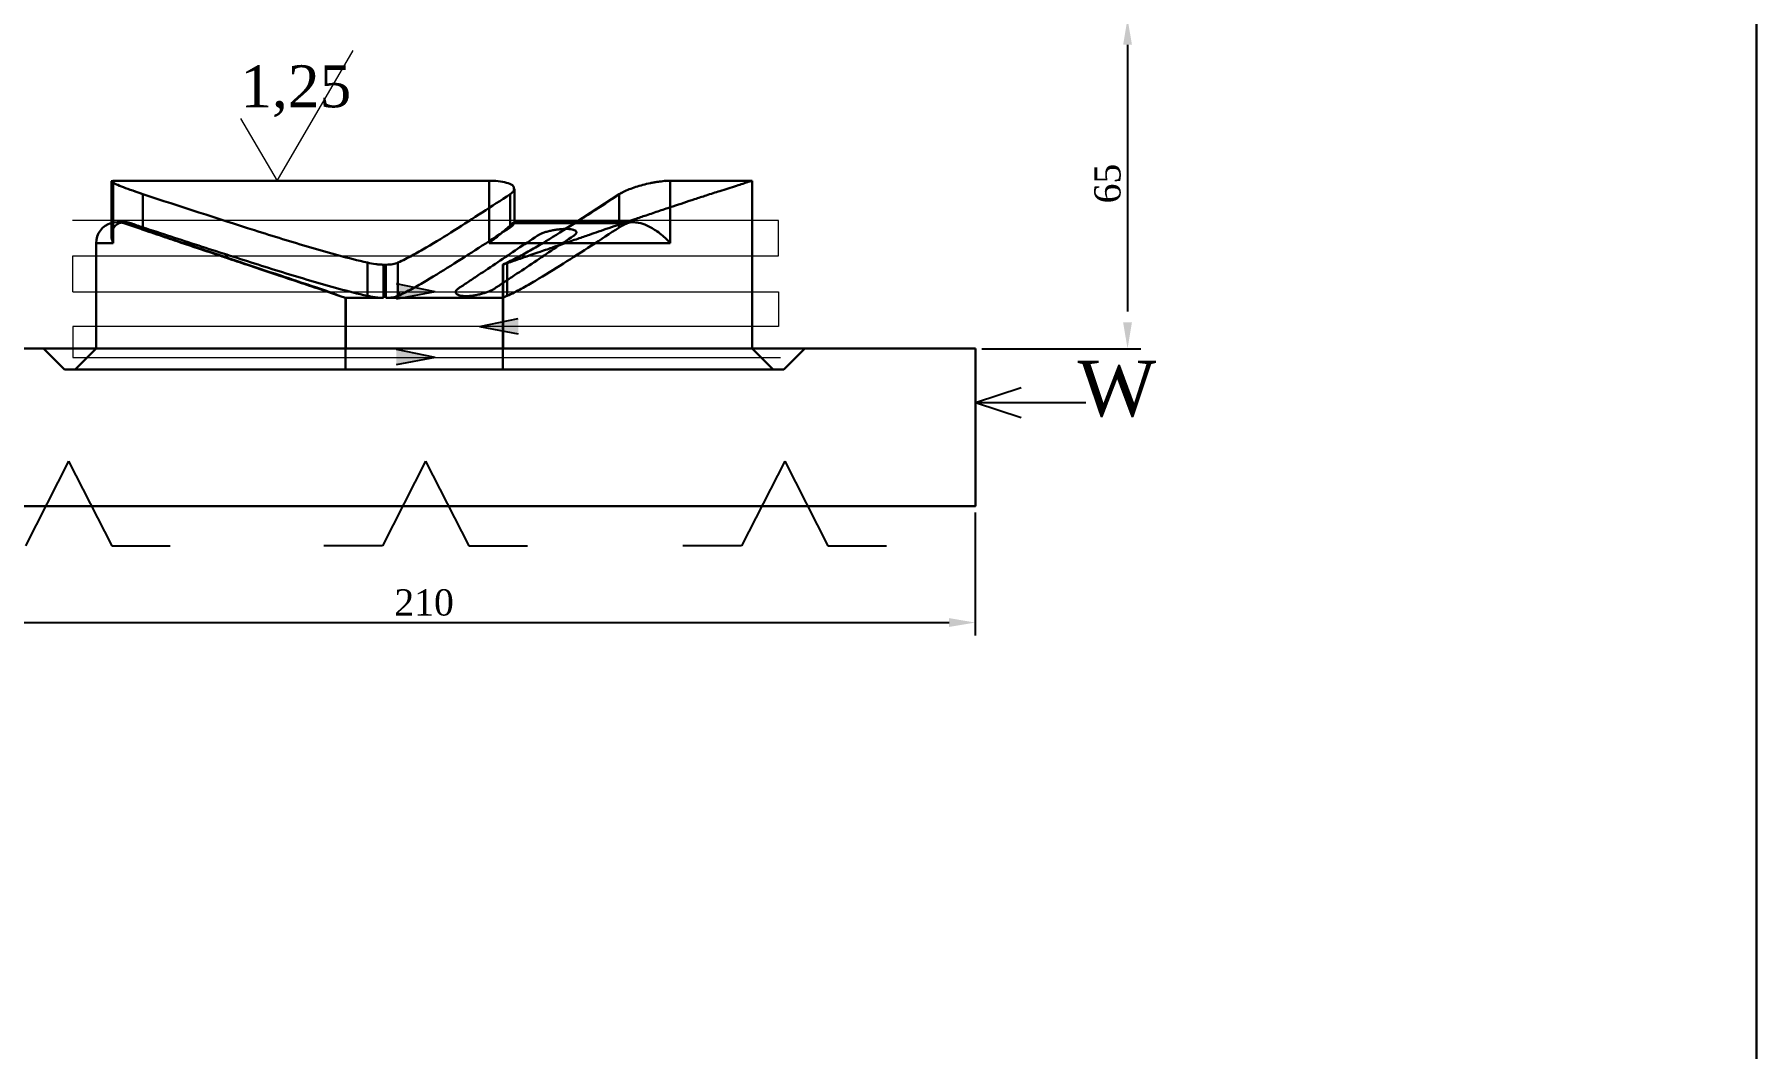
# Model space of a CAD drawing. Header units: millimetres. Extents: x 1211 to 2263, y 788 to 1530.
# Drawn here: x 2097.4 to 2261.4, y 1341.1 to 1437.7 of the extents above; entities that cross this region are included whole.
import ezdxf

# ---------------------------------------------------------------- set-up
doc = ezdxf.new("R2010")
doc.units = ezdxf.units.MM
doc.linetypes.add('DASHEDX2', pattern=[38.1, 25.4, -12.7])
doc.linetypes.add('HIDDEN', pattern=[1.905, 1.27, -0.635])
for name, color, linetype, lineweight in [('chi tiet', 7, 'Continuous', 30), ('coban', 7, 'Continuous', 35), ('duongchaydao', 220, 'Continuous', 0), ('duongkichthuoc', 7, 'Continuous', 0), ('dậm', 5, 'Continuous', 25), ('phancat', 86, 'Continuous', 30)]:
    doc.layers.add(name, color=color, linetype=linetype, lineweight=lineweight)
doc.styles.get("Standard").update_dxf_attribs({"font": 'times.ttf'})
doc.dimstyles.new('ISO-25', dxfattribs={"dimtxt": 2.5, "dimasz": 2.5, "dimexe": 1.25, "dimexo": 0.625, "dimtad": 1, "dimtoh": 1, "dimtxsty": 'Standard', "dimcen": 2.5, "dimadec": 0, "dimazin": 0, "dimtfac": 1, "dimtmove": 0, "dimatfit": 3, "dimfxl": 1, "dimarcsym": 0})

# ---------------------------------------------------------------- blocks, each defined once
blk = doc.blocks.new('*D20')
at = {"layer": 'Defpoints', "color": 0, "linetype": 'DASHEDX2', "transparency": 16777216}
for p in [(2194.94, 1439.21), (2187, 1407.76), (2201.5, 1407.76)]:
    blk.add_point(p, dxfattribs=at)
at = {"layer": 'duongkichthuoc', "color": 0, "linetype": 'DASHEDX2', "lineweight": -2, "transparency": 16777216}
for p, q in [((2195.57, 1439.21), (2202.75, 1439.21)), ((2201.5, 1436.71), (2201.5, 1410.26)), ((2187.63, 1407.76), (2202.75, 1407.76))]:
    blk.add_line(p, q, dxfattribs=at)
at = {"layer": 'duongkichthuoc', "color": 0, "linetype": 'DASHEDX2', "transparency": 16777216}
for points in [[(2201.08, 1436.71), (2201.92, 1436.71), (2201.5, 1439.21)], [(2201.08, 1410.26), (2201.92, 1410.26), (2201.5, 1407.76)]]:
    blk.add_solid(points, dxfattribs=at)
at = {"layer": 'duongkichthuoc', "color": 0, "linetype": 'DASHEDX2', "transparency": 16777216, "insert": (2199.6, 1423.49), "char_height": 2.5, "attachment_point": 5, "rotation": 90}
blk.add_mtext('65', dxfattribs=at)
blk = doc.blocks.new('*D25')
at = {"layer": 'Defpoints', "color": 0, "transparency": 16777216}
for p in [(2082, 1392.76), (2187, 1392.76), (2187, 1381.67)]:
    blk.add_point(p, dxfattribs=at)
at = {"layer": 'duongkichthuoc', "color": 0, "lineweight": -2, "transparency": 16777216}
for p, q in [((2082, 1392.14), (2082, 1380.42)), ((2187, 1392.14), (2187, 1380.42)), ((2084.5, 1381.67), (2184.5, 1381.67))]:
    blk.add_line(p, q, dxfattribs=at)
at = {"layer": 'duongkichthuoc', "color": 0, "transparency": 16777216}
for points in [[(2084.5, 1382.09), (2084.5, 1381.25), (2082, 1381.67)], [(2184.5, 1382.09), (2184.5, 1381.25), (2187, 1381.67)]]:
    blk.add_solid(points, dxfattribs=at)
at = {"layer": 'duongkichthuoc', "color": 0, "transparency": 16777216, "insert": (2134.5, 1383.57), "char_height": 2.5, "attachment_point": 5}
blk.add_mtext('210', dxfattribs=at)

msp = doc.modelspace()

# ---------------------------------------------------------------- hatches: boundary and pattern name
at = {"linetype": 'Continuous'}
h = msp.add_hatch(color=7, dxfattribs=at)
h.paths.add_polyline_path([(2131.857, 1413.209), (2131.852, 1412.468), (2135.56, 1413.182)])
h.paths.add_polyline_path([(2131.857, 1413.923), (2131.857, 1413.209), (2135.56, 1413.182)])
h = msp.add_hatch(color=7, dxfattribs=at)
h.paths.add_polyline_path([(2143.467, 1409.908), (2143.473, 1409.167), (2139.764, 1409.881)])
h.paths.add_polyline_path([(2143.467, 1410.622), (2143.467, 1409.908), (2139.764, 1409.881)])
h = msp.add_hatch(color=7, dxfattribs=at)
h.paths.add_polyline_path([(2131.857, 1406.955), (2131.852, 1406.214), (2135.56, 1406.928)])
h.paths.add_polyline_path([(2131.857, 1407.669), (2131.857, 1406.955), (2135.56, 1406.928)])

# ---------------------------------------------------------------- linework, layer by layer
at = {"color": 7, "linetype": 'Continuous'}
for p, q in [((2135.56, 1413.182), (2131.857, 1413.923)), ((2135.56, 1413.182), (2131.852, 1412.468)), ((2139.764, 1409.881), (2143.467, 1410.622)), ((2139.764, 1409.881), (2143.473, 1409.167)), ((2135.56, 1406.928), (2131.857, 1407.669)), ((2135.56, 1406.928), (2131.852, 1406.214))]:
    msp.add_line(p, q, dxfattribs=at)
at = {"color": 7, "linetype": 'HIDDEN', "lineweight": 18}
msp.add_line((2132.113, 1413.065), (2132.113, 1412.972), dxfattribs=at)
at = {"layer": 'chi tiet'}
for p, q in [((2104.881, 1423.763), (2104.881, 1417.813)), ((2165.753, 1407.763), (2165.753, 1423.763)), ((2103.253, 1417.813), (2103.253, 1407.763)), ((2104.881, 1417.813), (2103.253, 1417.813)), ((2082.003, 1407.763), (2187.003, 1407.763))]:
    msp.add_line(p, q, dxfattribs=at)
msp.add_lwpolyline([(2261.411, 787.922), (1211.411, 787.922), (1211.411, 1530.422), (2261.411, 1530.422)], close=True, dxfattribs=at)
msp.add_lwpolyline([(2187.003, 1407.763), (2187.003, 1392.763), (2082.003, 1392.763), (2082.003, 1407.763)], dxfattribs=at)
for points, knots in [([(2104.881, 1423.763), (2105.487, 1423.764), (2106.245, 1423.763), (2107.604, 1423.763), (2108.094, 1423.763), (2108.885, 1423.763), (2109.158, 1423.763), (2109.724, 1423.763), (2110.017, 1423.763), (2111.514, 1423.763), (2112.829, 1423.763), (2114.97, 1423.763), (2115.712, 1423.763), (2116.869, 1423.763), (2117.262, 1423.763), (2118.062, 1423.763), (2118.466, 1423.763), (2120.508, 1423.763), (2122.208, 1423.763), (2124.858, 1423.763), (2125.758, 1423.763), (2127.133, 1423.763), (2127.596, 1423.763), (2128.522, 1423.763), (2128.985, 1423.763), (2131.306, 1423.763), (2133.174, 1423.763), (2135.992, 1423.763), (2136.935, 1423.763), (2138.824, 1423.763), (2139.761, 1423.763), (2140.692, 1423.763)], [0, 0, 0, 0, 0.125, 0.125, 0.1875, 0.1875, 0.21875, 0.21875, 0.25, 0.25, 0.375, 0.375, 0.4375, 0.4375, 0.46875, 0.46875, 0.5, 0.5, 0.625, 0.625, 0.6875, 0.6875, 0.71875, 0.71875, 0.75, 0.75, 0.875, 0.875, 0.9375, 0.9375, 1, 1, 1, 1]), ([(2143.05, 1422.998), (2143.059, 1423.06), (2143.082, 1423.236), (2142.713, 1423.475), (2142.027, 1423.675), (2141.287, 1423.755), (2140.826, 1423.761), (2140.692, 1423.763)], [0, 0, 0, 0, 0.1411218, 0.4054319, 0.6594939, 0.9015111, 1, 1, 1, 1]), ([(2142.003, 1415.763), (2142.194, 1415.829), (2142.791, 1416.037), (2143.71, 1416.354), (2144.7, 1416.696), (2145.508, 1416.976), (2146.187, 1417.211), (2146.952, 1417.476), (2147.923, 1417.813), (2149.076, 1418.212), (2150.164, 1418.588), (2151.151, 1418.928), (2152.099, 1419.254), (2153.002, 1419.563), (2153.829, 1419.845), (2154.675, 1420.133), (2155.715, 1420.485), (2156.922, 1420.891), (2158.121, 1421.292), (2159.233, 1421.66), (2160.292, 1422.008), (2161.437, 1422.382), (2162.766, 1422.812), (2164.131, 1423.249), (2165.158, 1423.575), (2165.657, 1423.733), (2165.754, 1423.763)], [0, 0, 0, 0, 0.0241236, 0.0756599, 0.1164451, 0.1494305, 0.1780265, 0.2024566, 0.2463768, 0.3009547, 0.3485528, 0.3841919, 0.4259455, 0.4685916, 0.4984319, 0.5305378, 0.5755104, 0.6298025, 0.682999, 0.7268552, 0.7700168, 0.8164275, 0.8709929, 0.9373338, 0.9879254, 1, 1, 1, 1]), ([(2157.936, 1423.763), (2157.773, 1423.763), (2157.591, 1423.754), (2157.291, 1423.727), (2157.186, 1423.716), (2156.97, 1423.689), (2156.86, 1423.674), (2156.635, 1423.639), (2156.521, 1423.62), (2156.287, 1423.578), (2156.167, 1423.554), (2155.812, 1423.48), (2155.575, 1423.425), (2155.102, 1423.301), (2154.874, 1423.235), (2154.437, 1423.095), (2154.225, 1423.02), (2153.84, 1422.869), (2153.663, 1422.792), (2153.344, 1422.635), (2153.205, 1422.557), (2153.088, 1422.48)], [0, 0, 0, 0, 0.125, 0.125, 0.1875, 0.1875, 0.25, 0.25, 0.3125, 0.3125, 0.375, 0.375, 0.5, 0.5, 0.625, 0.625, 0.75, 0.75, 0.875, 0.875, 1, 1, 1, 1]), ([(2157.936, 1423.763), (2159.193, 1423.763), (2160.301, 1423.763), (2161.751, 1423.763), (2162.199, 1423.763), (2162.816, 1423.763), (2163.013, 1423.763), (2163.387, 1423.763), (2163.566, 1423.763), (2164.402, 1423.763), (2164.904, 1423.763), (2165.41, 1423.763), (2165.538, 1423.763), (2165.71, 1423.763), (2165.753, 1423.763), (2165.753, 1423.763)], [0, 0, 0, 0, 0.25, 0.25, 0.375, 0.375, 0.4375, 0.4375, 0.5, 0.5, 0.75, 0.75, 0.875, 0.875, 1, 1, 1, 1]), ([(2159.294, 1423.763), (2159.166, 1423.763), (2158.746, 1423.763), (2158.268, 1423.763), (2157.936, 1423.763)], [0, 0, 0, 0, 0.3039484, 1, 1, 1, 1]), ([(2104.726, 1423.715), (2104.726, 1423.715), (2104.673, 1423.699), (2104.859, 1423.58), (2105.293, 1423.365), (2106.037, 1423.069), (2106.887, 1422.76), (2107.477, 1422.563), (2107.725, 1422.48)], [0, 0, 0, 0, 0.0009735, 0.2012039, 0.4049684, 0.617209, 0.8389243, 1, 1, 1, 1]), ([(2129.095, 1415.957), (2128.186, 1416.164), (2127.283, 1416.394), (2125.486, 1416.88), (2124.591, 1417.137), (2121.912, 1417.926), (2120.133, 1418.478), (2114.805, 1420.16), (2111.264, 1421.319), (2107.725, 1422.48)], [0, 0, 0, 0, 0.125, 0.125, 0.25, 0.25, 0.5, 0.5, 1, 1, 1, 1]), ([(2142.696, 1422.48), (2140.926, 1421.318), (2139.156, 1420.161), (2136.492, 1418.478), (2135.603, 1417.926), (2134.263, 1417.137), (2133.816, 1416.88), (2132.917, 1416.394), (2132.466, 1416.164), (2132.011, 1415.957)], [0, 0, 0, 0, 0.5, 0.5, 0.75, 0.75, 0.875, 0.875, 1, 1, 1, 1]), ([(2142.696, 1422.48), (2142.858, 1422.601), (2143.096, 1422.779), (2143.061, 1422.945), (2143.05, 1422.998)], [0, 0, 0, 0, 0.6792727, 1, 1, 1, 1]), ([(2153.088, 1422.48), (2151.322, 1421.307), (2149.554, 1420.133), (2147.775, 1419.04), (2147.774, 1419.04)], [0, 0, 0, 0, 0.9998379, 1, 1, 1, 1]), ([(2142.403, 1415.957), (2142.855, 1416.177), (2143.758, 1416.616), (2145.545, 1417.651), (2147.283, 1418.715), (2148.568, 1419.552), (2148.969, 1419.813)], [0, 0, 0, 0, 0.203535, 0.4073088, 0.8154164, 1, 1, 1, 1]), ([(2129.095, 1415.957), (2129.363, 1415.896), (2129.628, 1415.848), (2130.02, 1415.798), (2130.15, 1415.785), (2130.4, 1415.768), (2130.522, 1415.763), (2130.64, 1415.763)], [0, 0, 0, 0, 0.5, 0.5, 0.75, 0.75, 1, 1, 1, 1]), ([(2130.867, 1415.763), (2131.108, 1415.763), (2131.325, 1415.78), (2131.614, 1415.831), (2131.705, 1415.852), (2131.869, 1415.9), (2131.944, 1415.927), (2132.011, 1415.957)], [0, 0, 0, 0, 0.5, 0.5, 0.75, 0.75, 1, 1, 1, 1])]:
    msp.add_open_spline(points, degree=3, knots=knots, dxfattribs=at)
at = {"layer": 'coban'}
for p, q in [((2142.009, 1415.767), (2142.003, 1407.763)), ((2127.003, 1412.597), (2127.003, 1407.763))]:
    msp.add_line(p, q, dxfattribs=at)
at = {"layer": 'duongchaydao'}
for p, q in [((2168.247, 1419.958), (2101.016, 1419.958)), ((2168.247, 1416.598), (2168.247, 1419.958)), ((2101.045, 1413.182), (2101.045, 1416.598)), ((2101.045, 1416.598), (2168.247, 1416.598)), ((2101.045, 1413.182), (2168.268, 1413.182)), ((2168.268, 1413.182), (2168.268, 1409.881)), ((2168.268, 1409.881), (2101.045, 1409.881)), ((2101.045, 1409.881), (2101.045, 1406.928)), ((2101.045, 1406.928), (2168.442, 1406.928))]:
    msp.add_line(p, q, dxfattribs=at)
at = {"layer": 'duongkichthuoc'}
for p, q in [((2120.498, 1423.763), (2127.755, 1436.181)), ((2117.015, 1429.687), (2120.498, 1423.763))]:
    msp.add_line(p, q, dxfattribs=at)
at = {"layer": 'dậm'}
for p, q in [((2187.003, 1402.628), (2191.352, 1404.066)), ((2187.003, 1402.628), (2197.515, 1402.628)), ((2187.003, 1402.628), (2191.352, 1401.19)), ((2100.632, 1397.054), (2096.518, 1388.97)), ((2100.632, 1397.054), (2104.747, 1388.97)), ((2134.643, 1397.054), (2130.528, 1388.97)), ((2134.643, 1397.054), (2138.757, 1388.97)), ((2168.849, 1397.054), (2164.735, 1388.97)), ((2168.849, 1397.054), (2172.963, 1388.97)), ((2104.747, 1388.97), (2110.324, 1388.97)), ((2130.528, 1388.97), (2124.951, 1388.97)), ((2138.757, 1388.97), (2144.334, 1388.97)), ((2164.735, 1388.97), (2159.157, 1388.97)), ((2172.963, 1388.97), (2178.54, 1388.97))]:
    msp.add_line(p, q, dxfattribs=at)
at = {"layer": 'phancat'}
for p, q in [((2104.881, 1423.763), (2104.726, 1423.715)), ((2104.881, 1417.813), (2104.881, 1423.763)), ((2140.692, 1423.763), (2140.692, 1417.813)), ((2140.692, 1417.813), (2140.692, 1423.763)), ((2157.936, 1417.813), (2157.936, 1423.763)), ((2157.936, 1423.763), (2157.936, 1417.813)), ((2104.725, 1423.715), (2104.725, 1418.551)), ((2107.725, 1422.48), (2106.835, 1422.785)), ((2107.725, 1422.48), (2107.725, 1419.315)), ((2142.696, 1419.315), (2142.696, 1422.48)), ((2143.098, 1422.998), (2143.098, 1423.001)), ((2143.098, 1419.777), (2143.098, 1422.998)), ((2148.969, 1419.813), (2153.088, 1422.48)), ((2153.088, 1422.48), (2153.67, 1422.784)), ((2153.088, 1422.48), (2153.088, 1419.813)), ((2153.088, 1419.315), (2153.088, 1422.48)), ((2105.991, 1419.813), (2105.253, 1419.813)), ((2106.578, 1419.709), (2105.892, 1419.709)), ((2105.892, 1419.709), (2107.503, 1419.166)), ((2153.86, 1419.709), (2143.072, 1419.709)), ((2143.072, 1419.709), (2153.86, 1419.709)), ((2154.426, 1419.813), (2143.102, 1419.813)), ((2153.088, 1419.813), (2153.088, 1419.315)), ((2103.253, 1417.813), (2104.881, 1417.813)), ((2140.692, 1417.813), (2157.936, 1417.813)), ((2157.936, 1417.813), (2140.692, 1417.813)), ((2129.095, 1412.792), (2129.095, 1415.958)), ((2130.64, 1415.763), (2130.64, 1412.597)), ((2130.867, 1415.763), (2130.867, 1412.597)), ((2130.867, 1412.597), (2130.867, 1415.763)), ((2132.011, 1415.958), (2132.011, 1412.792)), ((2142.002, 1415.763), (2142.009, 1415.767)), ((2142.002, 1415.767), (2142.002, 1415.766)), ((2142.002, 1415.766), (2142.002, 1412.597)), ((2142.002, 1412.597), (2142.002, 1415.763)), ((2142.002, 1415.763), (2142.002, 1412.597)), ((2142.003, 1405.763), (2142.003, 1415.763)), ((2142.403, 1412.792), (2142.403, 1415.958)), ((2142.782, 1416.147), (2142.403, 1415.957)), ((2126.503, 1412.766), (2127.003, 1412.597)), ((2127.003, 1412.597), (2130.64, 1412.597)), ((2127.003, 1412.597), (2127.003, 1405.763)), ((2130.867, 1412.597), (2142.002, 1412.597)), ((2142.007, 1412.6), (2142.002, 1412.597)), ((2098.253, 1407.763), (2100.253, 1405.763)), ((2103.253, 1407.763), (2101.253, 1405.763)), ((2167.753, 1405.763), (2165.753, 1407.763)), ((2168.753, 1405.763), (2170.753, 1407.763)), ((2168.753, 1405.763), (2100.253, 1405.763))]:
    msp.add_line(p, q, dxfattribs=at)
at = {"layer": 'phancat', "flags": 128}
msp.add_lwpolyline([(2105.253, 1419.813), (2104.863, 1419.775), (2104.725, 1419.742)], dxfattribs=at)
at = {"layer": 'phancat'}
for start, end in [(105.30822, 180), (71.38431, 90)]:
    msp.add_arc((2105.253, 1417.813), 2, start, end, dxfattribs=at)
for points, knots in [([(2157.413, 1423.73), (2157.492, 1423.739), (2157.692, 1423.763), (2157.844, 1423.763), (2157.936, 1423.763)], [0, 0, 0, 0, 0.3956053, 1, 1, 1, 1]), ([(2104.836, 1423.616), (2104.806, 1423.633), (2104.719, 1423.679), (2104.748, 1423.693), (2104.767, 1423.703)], [0, 0, 0, 0, 0.3505772, 1, 1, 1, 1]), ([(2104.729, 1418.551), (2104.737, 1418.686), (2104.752, 1418.928), (2104.893, 1419.244), (2105.131, 1419.543), (2105.512, 1419.764), (2106.039, 1419.848), (2106.398, 1419.755), (2106.578, 1419.709)], [0, 0, 0, 0, 0.1800826, 0.3235572, 0.4706783, 0.684481, 0.8419875, 1, 1, 1, 1]), ([(2107.725, 1419.315), (2107.527, 1419.38), (2107.332, 1419.445), (2107.045, 1419.544), (2106.95, 1419.577), (2106.762, 1419.643), (2106.669, 1419.676), (2106.578, 1419.709)], [0, 0, 0, 0, 0.5, 0.5, 0.75, 0.75, 1, 1, 1, 1]), ([(2109.503, 1418.519), (2109.471, 1418.53), (2109.408, 1418.551), (2109.312, 1418.583), (2109.218, 1418.614), (2109.124, 1418.645), (2109.03, 1418.676), (2108.937, 1418.707), (2108.845, 1418.737), (2108.664, 1418.796), (2108.404, 1418.881), (2108.097, 1418.979), (2107.841, 1419.06), (2107.649, 1419.12), (2107.529, 1419.158), (2107.49, 1419.17), (2107.53, 1419.157), (2107.651, 1419.12), (2107.843, 1419.059), (2108.1, 1418.978), (2108.406, 1418.88), (2108.694, 1418.786), (2108.937, 1418.707), (2109.124, 1418.645), (2109.313, 1418.583), (2109.44, 1418.54), (2109.503, 1418.519)], [0, 0, 0, 0, 0.015665, 0.03126572, 0.04683382, 0.06240179, 0.07800276, 0.09367026, 0.10943799, 0.12533963, 0.18795627, 0.25044906, 0.31323298, 0.37556932, 0.43813891, 0.50047436, 0.56275771, 0.62527774, 0.68745389, 0.75007506, 0.81243674, 0.87492015, 0.90652311, 0.93772698, 0.96879901, 1, 1, 1, 1]), ([(2107.504, 1419.166), (2108.182, 1418.934), (2109.498, 1418.485), (2111.371, 1417.856), (2113.034, 1417.296), (2114.446, 1416.821), (2115.632, 1416.422), (2116.682, 1416.069), (2117.831, 1415.683), (2119.155, 1415.238), (2120.701, 1414.719), (2122.428, 1414.14), (2124.384, 1413.493), (2125.775, 1413.015), (2126.503, 1412.765)], [0, 0, 0, 0, 0.1072974, 0.2080802, 0.2956144, 0.3699003, 0.4309377, 0.4828635, 0.5357896, 0.612339, 0.6917501, 0.7799117, 0.8849027, 1, 1, 1, 1]), ([(2107.725, 1419.315), (2109.495, 1418.733), (2111.265, 1418.154), (2114.809, 1417.004), (2116.582, 1416.434), (2120.133, 1415.312), (2121.911, 1414.76), (2124.59, 1413.971), (2125.485, 1413.715), (2127.283, 1413.228), (2128.185, 1412.997), (2129.095, 1412.792)], [0, 0, 0, 0, 0.25, 0.25, 0.5, 0.5, 0.75, 0.75, 0.875, 0.875, 1, 1, 1, 1]), ([(2132.011, 1412.792), (2132.465, 1412.997), (2132.916, 1413.227), (2133.813, 1413.714), (2134.261, 1413.97), (2135.6, 1414.758), (2136.489, 1415.311), (2138.266, 1416.432), (2139.153, 1417.003), (2140.925, 1418.153), (2141.811, 1418.733), (2142.696, 1419.315)], [0, 0, 0, 0, 0.125, 0.125, 0.25, 0.25, 0.5, 0.5, 0.75, 0.75, 1, 1, 1, 1]), ([(2143.088, 1419.811), (2143.062, 1419.801), (2143.001, 1419.776), (2142.739, 1419.542), (2142.406, 1419.247), (2142.036, 1418.924), (2141.579, 1418.534), (2141.113, 1418.149), (2140.809, 1417.906), (2140.694, 1417.815), (2140.692, 1417.813)], [0, 0, 0, 0, 0.1328734, 0.3180298, 0.4421064, 0.5696922, 0.7323453, 0.8996716, 0.9981678, 1, 1, 1, 1]), ([(2153.088, 1419.315), (2152.204, 1418.733), (2151.318, 1418.154), (2149.547, 1417.004), (2148.66, 1416.434), (2146.885, 1415.312), (2145.995, 1414.76), (2144.656, 1413.971), (2144.208, 1413.715), (2143.31, 1413.228), (2142.858, 1412.997), (2142.403, 1412.792)], [0, 0, 0, 0, 0.25, 0.25, 0.5, 0.5, 0.75, 0.75, 0.875, 0.875, 1, 1, 1, 1]), ([(2143.072, 1419.709), (2143.059, 1419.676), (2143.042, 1419.644), (2142.998, 1419.578), (2142.97, 1419.544), (2142.876, 1419.445), (2142.795, 1419.38), (2142.696, 1419.315)], [0, 0, 0, 0, 0.25, 0.25, 0.5, 0.5, 1, 1, 1, 1]), ([(2143.084, 1419.777), (2143.093, 1419.797), (2143.102, 1419.819), (2143.089, 1419.811), (2143.088, 1419.811)], [0, 0, 0, 0, 0.9303978, 1, 1, 1, 1]), ([(2145.271, 1418.519), (2145.287, 1418.53), (2145.32, 1418.551), (2145.374, 1418.583), (2145.43, 1418.614), (2145.491, 1418.645), (2145.556, 1418.676), (2145.624, 1418.707), (2145.696, 1418.737), (2145.845, 1418.796), (2146.092, 1418.881), (2146.459, 1418.979), (2146.85, 1419.06), (2147.251, 1419.12), (2147.644, 1419.158), (2148.012, 1419.17), (2148.341, 1419.157), (2148.612, 1419.12), (2148.821, 1419.059), (2148.954, 1418.978), (2149.014, 1418.88), (2148.998, 1418.786), (2148.95, 1418.707), (2148.896, 1418.645), (2148.826, 1418.583), (2148.766, 1418.54), (2148.735, 1418.519)], [0, 0, 0, 0, 0.015665, 0.0312657, 0.0468338, 0.0624018, 0.0780027, 0.0936702, 0.109438, 0.1253396, 0.1879562, 0.250449, 0.313233, 0.3755693, 0.4381389, 0.5004744, 0.5627577, 0.6252778, 0.6874539, 0.7500751, 0.8124367, 0.8749202, 0.9065231, 0.937727, 0.968799, 1, 1, 1, 1]), ([(2148.735, 1418.519), (2148.751, 1418.53), (2148.782, 1418.551), (2148.823, 1418.583), (2148.861, 1418.614), (2148.894, 1418.645), (2148.923, 1418.676), (2148.948, 1418.707), (2148.969, 1418.737), (2149, 1418.796), (2149.014, 1418.881), (2148.953, 1418.979), (2148.819, 1419.06), (2148.609, 1419.12), (2148.336, 1419.158), (2148.007, 1419.17), (2147.639, 1419.157), (2147.246, 1419.12), (2146.846, 1419.059), (2146.456, 1418.978), (2146.09, 1418.88), (2145.817, 1418.786), (2145.622, 1418.707), (2145.489, 1418.645), (2145.371, 1418.583), (2145.304, 1418.54), (2145.271, 1418.519)], [0, 0, 0, 0, 0.015665, 0.0312657, 0.0468339, 0.0624018, 0.0780028, 0.0936703, 0.1094381, 0.1253397, 0.1879563, 0.250449, 0.313233, 0.3755694, 0.4381391, 0.5004746, 0.5627579, 0.6252779, 0.687454, 0.7500752, 0.8124368, 0.8749202, 0.9065232, 0.937727, 0.968799, 1, 1, 1, 1]), ([(2153.088, 1419.315), (2153.187, 1419.38), (2153.302, 1419.445), (2153.495, 1419.544), (2153.563, 1419.577), (2153.706, 1419.643), (2153.781, 1419.676), (2153.86, 1419.709)], [0, 0, 0, 0, 0.5, 0.5, 0.75, 0.75, 1, 1, 1, 1]), ([(2154.41, 1419.808), (2154.397, 1419.81), (2154.193, 1419.832), (2154.02, 1419.768), (2153.86, 1419.709)], [0, 0, 0, 0, 0.06722746, 1, 1, 1, 1]), ([(2157.936, 1417.813), (2157.935, 1417.815), (2157.857, 1417.906), (2157.639, 1418.145), (2157.23, 1418.53), (2156.728, 1418.918), (2156.215, 1419.245), (2155.64, 1419.54), (2155.014, 1419.774), (2154.585, 1419.798), (2154.41, 1419.808)], [0, 0, 0, 0, 0.00184391, 0.10096825, 0.26480012, 0.43305015, 0.55809371, 0.68631535, 0.87265257, 1, 1, 1, 1]), ([(2104.881, 1417.813), (2104.881, 1417.815), (2104.843, 1417.906), (2104.768, 1418.144), (2104.708, 1418.394), (2104.728, 1418.542), (2104.729, 1418.551)], [0, 0, 0, 0, 0.0066784, 0.3656928, 0.9590687, 1, 1, 1, 1]), ([(2109.503, 1418.519), (2110.753, 1418.1), (2113.251, 1417.261), (2117, 1416.005), (2120.173, 1414.944), (2122.674, 1414.112), (2123.925, 1413.697), (2124.503, 1413.506)], [0, 0, 0, 0, 0.2499998, 0.4999995, 0.7499994, 0.8845322, 1, 1, 1, 1]), ([(2124.503, 1413.506), (2123.925, 1413.697), (2122.674, 1414.112), (2120.173, 1414.944), (2117.001, 1416.004), (2113.252, 1417.261), (2110.753, 1418.1), (2109.503, 1418.519)], [0, 0, 0, 0, 0.1154643, 0.2499926, 0.499992, 0.749995, 1, 1, 1, 1]), ([(2137.771, 1413.506), (2138.06, 1413.697), (2138.685, 1414.112), (2139.936, 1414.944), (2141.522, 1416.004), (2143.397, 1417.261), (2144.646, 1418.1), (2145.271, 1418.519)], [0, 0, 0, 0, 0.1154644, 0.2499928, 0.4999922, 0.7499951, 1, 1, 1, 1]), ([(2145.271, 1418.519), (2144.646, 1418.1), (2143.397, 1417.261), (2141.522, 1416.005), (2139.936, 1414.944), (2138.685, 1414.112), (2138.06, 1413.697), (2137.771, 1413.506)], [0, 0, 0, 0, 0.2500002, 0.5000005, 0.7500009, 0.8845329, 1, 1, 1, 1]), ([(2148.735, 1418.519), (2148.11, 1418.1), (2146.861, 1417.261), (2144.987, 1416.005), (2143.4, 1414.944), (2142.15, 1414.112), (2141.524, 1413.697), (2141.235, 1413.506)], [0, 0, 0, 0, 0.2500002, 0.5000005, 0.7500009, 0.8845329, 1, 1, 1, 1]), ([(2141.235, 1413.506), (2141.524, 1413.697), (2142.15, 1414.112), (2143.4, 1414.944), (2144.987, 1416.004), (2146.861, 1417.261), (2148.11, 1418.1), (2148.735, 1418.519)], [0, 0, 0, 0, 0.1154644, 0.2499928, 0.4999922, 0.7499951, 1, 1, 1, 1]), ([(2142.403, 1415.957), (2142.267, 1415.894), (2142.04, 1415.788), (2142.017, 1415.772), (2142.007, 1415.766)], [0, 0, 0, 0, 0.5992115, 1, 1, 1, 1]), ([(2124.503, 1413.506), (2124.537, 1413.495), (2124.603, 1413.473), (2124.702, 1413.44), (2124.798, 1413.407), (2124.893, 1413.375), (2124.986, 1413.343), (2125.077, 1413.311), (2125.167, 1413.28), (2125.348, 1413.215), (2125.605, 1413.121), (2125.909, 1413.006), (2126.163, 1412.906), (2126.356, 1412.827), (2126.476, 1412.777), (2126.517, 1412.76), (2126.475, 1412.778), (2126.353, 1412.829), (2126.16, 1412.907), (2125.907, 1413.007), (2125.603, 1413.122), (2125.318, 1413.226), (2125.076, 1413.312), (2124.892, 1413.376), (2124.7, 1413.441), (2124.569, 1413.484), (2124.503, 1413.506)], [0, 0, 0, 0, 0.0163186, 0.0323827, 0.0482273, 0.0638868, 0.0793949, 0.0947841, 0.1100861, 0.1253309, 0.1891951, 0.2504507, 0.312991, 0.3756555, 0.4380411, 0.5005722, 0.563134, 0.6253172, 0.6879152, 0.7500765, 0.8112085, 0.8749396, 0.9054225, 0.9362543, 0.96769, 1, 1, 1, 1]), ([(2130.64, 1412.597), (2130.404, 1412.597), (2130.155, 1412.615), (2129.763, 1412.665), (2129.629, 1412.686), (2129.363, 1412.734), (2129.229, 1412.762), (2129.095, 1412.792)], [0, 0, 0, 0, 0.5, 0.5, 0.75, 0.75, 1, 1, 1, 1]), ([(2132.011, 1412.792), (2131.877, 1412.731), (2131.714, 1412.683), (2131.425, 1412.632), (2131.321, 1412.619), (2131.102, 1412.602), (2130.988, 1412.597), (2130.867, 1412.597)], [0, 0, 0, 0, 0.5, 0.5, 0.75, 0.75, 1, 1, 1, 1]), ([(2141.235, 1413.506), (2141.218, 1413.495), (2141.184, 1413.473), (2141.128, 1413.44), (2141.07, 1413.407), (2141.008, 1413.375), (2140.943, 1413.343), (2140.876, 1413.311), (2140.806, 1413.28), (2140.656, 1413.215), (2140.411, 1413.121), (2140.047, 1413.006), (2139.66, 1412.906), (2139.26, 1412.827), (2138.865, 1412.777), (2138.493, 1412.76), (2138.163, 1412.778), (2137.89, 1412.829), (2137.684, 1412.907), (2137.553, 1413.007), (2137.493, 1413.122), (2137.507, 1413.226), (2137.554, 1413.312), (2137.607, 1413.376), (2137.677, 1413.441), (2137.74, 1413.484), (2137.771, 1413.506)], [0, 0, 0, 0, 0.0163186, 0.0323827, 0.0482273, 0.0638868, 0.0793949, 0.0947841, 0.1100861, 0.1253309, 0.1891951, 0.2504507, 0.312991, 0.3756555, 0.4380411, 0.5005723, 0.563134, 0.6253172, 0.6879152, 0.7500765, 0.8112085, 0.8749396, 0.9054225, 0.9362543, 0.96769, 1, 1, 1, 1]), ([(2137.771, 1413.506), (2137.755, 1413.495), (2137.722, 1413.473), (2137.68, 1413.44), (2137.642, 1413.407), (2137.608, 1413.375), (2137.58, 1413.343), (2137.556, 1413.311), (2137.537, 1413.28), (2137.506, 1413.215), (2137.493, 1413.121), (2137.553, 1413.006), (2137.686, 1412.906), (2137.894, 1412.827), (2138.168, 1412.777), (2138.499, 1412.76), (2138.871, 1412.778), (2139.266, 1412.829), (2139.665, 1412.907), (2140.05, 1413.007), (2140.413, 1413.122), (2140.684, 1413.226), (2140.879, 1413.312), (2141.011, 1413.376), (2141.132, 1413.441), (2141.2, 1413.484), (2141.235, 1413.506)], [0, 0, 0, 0, 0.0163186, 0.0323827, 0.0482273, 0.0638869, 0.079395, 0.0947842, 0.1100862, 0.125331, 0.1891952, 0.2504507, 0.3129912, 0.3756556, 0.4380412, 0.5005724, 0.5631341, 0.6253174, 0.6879153, 0.7500766, 0.8112086, 0.8749397, 0.9054226, 0.9362544, 0.9676901, 1, 1, 1, 1]), ([(2142.009, 1412.601), (2142.03, 1412.614), (2142.065, 1412.636), (2142.301, 1412.745), (2142.403, 1412.792)], [0, 0, 0, 0, 0.5662368, 1, 1, 1, 1])]:
    msp.add_open_spline(points, degree=3, knots=knots, dxfattribs=at)
for points in [[(2130.64, 1415.763), (2130.715, 1415.763), (2130.791, 1415.763), (2130.867, 1415.763)], [(2142.002, 1415.763), (2142.003, 1415.763), (2142.003, 1415.763), (2142.003, 1415.763)]]:
    msp.add_open_spline(points, degree=3, dxfattribs=at)

# ---------------------------------------------------------------- texts
at = {"layer": 'duongkichthuoc', "insert": (2116.989, 1434.759), "char_height": 4, "width": 11.3002, "attachment_point": 1}
msp.add_mtext('1,25', dxfattribs=at)
at = {"layer": 'dậm', "insert": (2196.747, 1406.607), "char_height": 5.25, "width": 2.2032, "attachment_point": 1}
msp.add_mtext('{\\fTimes New Roman|b0|i0|c0|p18;W}', dxfattribs=at)

# ---------------------------------------------------------------- dimensions: what is measured, and where the dimension line sits
at = {"layer": 'duongkichthuoc', "linetype": 'DASHEDX2'}
dim = msp.add_linear_dim(base=(2201.499, 1407.763), p1=(2194.941, 1439.214), p2=(2187.003, 1407.763), angle=90, text='65', dimstyle='ISO-25', dxfattribs=at)
dim.commit()
dim.dimension.update_dxf_attribs({"geometry": '*D20', "text_midpoint": (2199.602, 1423.489)})
at = {"layer": 'duongkichthuoc'}
dim = msp.add_linear_dim(base=(2187.003, 1381.671), p1=(2082.003, 1392.763), p2=(2187.003, 1392.763), text='210', dimstyle='ISO-25', dxfattribs=at)
dim.commit()
dim.dimension.update_dxf_attribs({"geometry": '*D25', "text_midpoint": (2134.503, 1383.568)})

doc.saveas('drawing.dxf')
